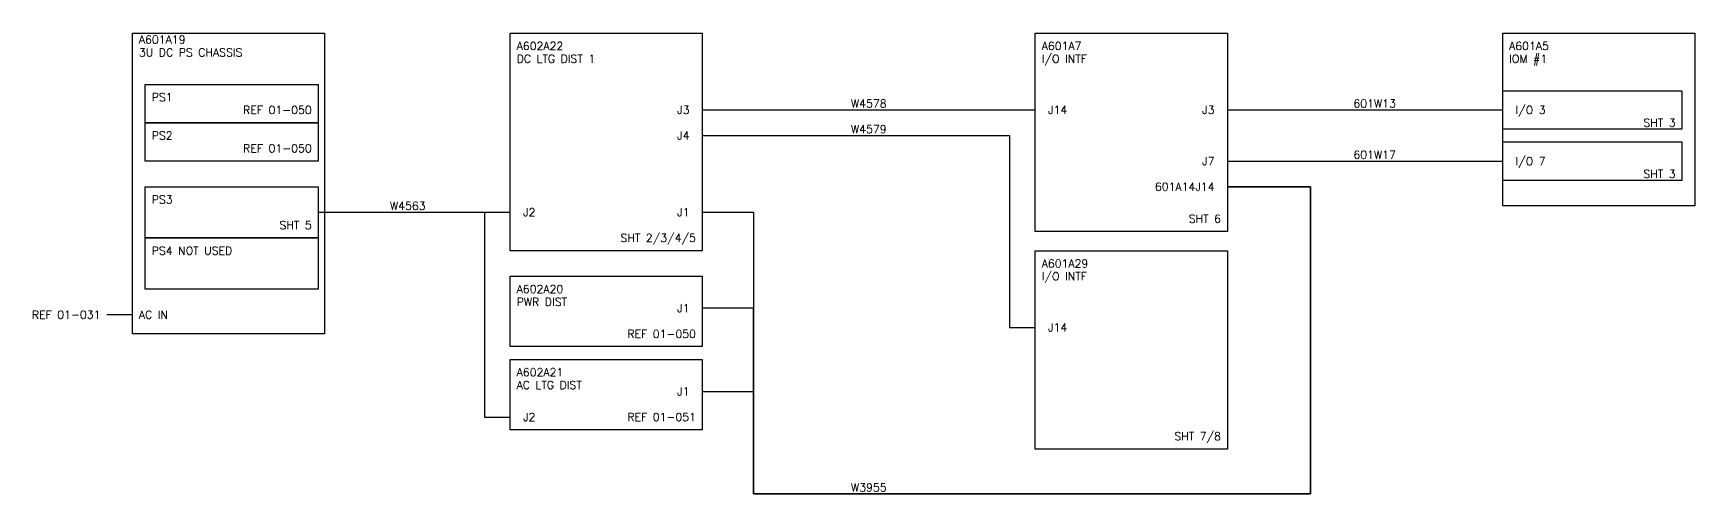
# Model space of a CAD drawing. Extents: x -29 to 207, y 0 to 19.
# Drawn here: x -29.15 to -3.2, y 8.8 to 16 of the extents above; entities that cross this region are included whole.
import ezdxf
from ezdxf.enums import TextEntityAlignment as Align

# ---------------------------------------------------------------- set-up
doc = ezdxf.new("R2010")
doc.units = 0
doc.header["$MEASUREMENT"] = 0
doc.layers.get('0').update_dxf_attribs({"linetype": 'CONTINUOUS'})
doc.styles.add('SCHEMATIC', font='romans.shx', dxfattribs={"height": 0.125})

msp = doc.modelspace()

# ---------------------------------------------------------------- linework, layer by layer
msp.add_line((-27.6, 11.6), (-28, 11.6))
for points in [[(-27.6, 16), (-24.6, 16), (-24.6, 11.3), (-27.6, 11.3)], [(-21.7, 16), (-18.7, 16), (-18.7, 12.6), (-21.7, 12.6)], [(-13.5, 16), (-10.5, 16), (-10.5, 12.9), (-13.5, 12.9)], [(-6.2, 16), (-3.2, 16), (-3.2, 13.3), (-6.2, 13.3)], [(-27.4, 15.2), (-24.7, 15.2), (-24.7, 14.6), (-27.4, 14.6)], [(-6.2, 15.1), (-3.4, 15.1), (-3.4, 14.5), (-6.2, 14.5)], [(-27.4, 14.6), (-24.7, 14.6), (-24.7, 14), (-27.4, 14)], [(-6.2, 14.3), (-3.4, 14.3), (-3.4, 13.7), (-6.2, 13.7)], [(-27.4, 13.6), (-24.7, 13.6), (-24.7, 12.8), (-27.4, 12.8)], [(-27.4, 12.8), (-24.7, 12.8), (-24.7, 12), (-27.4, 12)], [(-13.5, 12.6), (-10.5, 12.6), (-10.5, 9.5), (-13.5, 9.5)], [(-21.7, 12.2), (-18.7, 12.2), (-18.7, 11.1), (-21.7, 11.1)], [(-21.7, 10.9), (-18.7, 10.9), (-18.7, 9.8), (-21.7, 9.8)]]:
    msp.add_lwpolyline(points, close=True)
for points in [[(-18.7, 14.8), (-17, 14.8), (-15.2, 14.8), (-13.5, 14.8)], [(-10.5, 14.8), (-8.9, 14.8), (-8, 14.8), (-6.2, 14.8)], [(-18.7, 14.4), (-13.9, 14.4), (-13.9, 11.4), (-13.5, 11.4)], [(-10.5, 14), (-9, 14), (-8.4, 14), (-6.2, 14)], [(-18.7, 13.2), (-17.9, 13.2), (-17.9, 8.8), (-9.2, 8.8), (-9.2, 13.6), (-10.5, 13.6)], [(-10.5, 13.6), (-9.2, 13.6), (-9.2, 8.8), (-17.9, 8.8), (-17.9, 11.7), (-18.7, 11.7)], [(-18.7, 10.4), (-17.9, 10.4), (-17.9, 8.8), (-9.2, 8.8), (-9.2, 13.6), (-10.5, 13.6)], [(-24.7, 13.2), (-21.7, 13.2)], [(-24.7, 13.2), (-22.1, 13.2), (-22.1, 10), (-21.7, 10)]]:
    msp.add_lwpolyline(points)

# ---------------------------------------------------------------- texts
at = {"style": 'SCHEMATIC'}
for s, p in [('A601A19', (-27.5, 15.9)), ('A602A22', (-21.6, 15.8)), ('A601A7', (-13.4, 15.8)), ('A601A5', (-6.1, 15.8)), ('3U DC PS CHASSIS', (-27.5, 15.7)), ('DC LTG DIST 1', (-21.6, 15.6)), ('I/O INTF', (-13.4, 15.6)), ('IOM #1', (-6.1, 15.6)), ('PS1', (-27.3, 15)), ('J14', (-13.3, 14.8)), ('I/O 3', (-6, 14.8)), ('PS2', (-27.3, 14.4)), ('I/O 7', (-6, 14)), ('PS3', (-27.3, 13.4)), ('J2', (-21.5, 13.2)), ('PS4 NOT USED', (-27.3, 12.6)), ('A601A29', (-13.4, 12.4)), ('I/O INTF', (-13.4, 12.2)), ('A602A20', (-21.6, 12)), ('PWR DIST', (-21.6, 11.8)), ('AC IN', (-27.5, 11.6)), ('J14', (-13.3, 11.4)), ('A602A21', (-21.6, 10.7)), ('AC LTG DIST', (-21.6, 10.5)), ('J2', (-21.5, 10))]:
    msp.add_text(s, height=0.125, dxfattribs=at).set_placement(p, align=Align.MIDDLE_LEFT)
for s, p in [('REF 01-050', (-24.8, 14.8)), ('J3', (-18.9, 14.8)), ('SHT 3', (-3.5, 14.6)), ('J4', (-18.9, 14.4)), ('REF 01-050', (-24.8, 14.2)), ('SHT 3', (-3.5, 13.8)), ('J1', (-18.9, 13.2)), ('SHT 5', (-24.8, 13)), ('SHT 2/3/4/5', (-18.8, 12.8)), ('J1', (-18.9, 11.7)), ('REF 01-031', (-28.1, 11.6)), ('REF 01-050', (-18.8, 11.3)), ('J1', (-18.9, 10.4)), ('REF 01-051', (-18.8, 10))]:
    msp.add_text(s, height=0.125, dxfattribs=at).set_placement(p, align=Align.MIDDLE_RIGHT)
for s, p in [('W4578', (-16.1, 14.9)), ('601W13', (-8.2, 14.9)), ('W4579', (-16.1, 14.5)), ('601W17', (-8.2, 14.1)), ('W4563', (-23.3, 13.3)), ('W3955', (-16.1, 8.9))]:
    msp.add_text(s, height=0.125, dxfattribs=at).set_placement(p, align=Align.MIDDLE_CENTER)
for s, p in [('J3', (-10.7, 14.8)), ('J7', (-10.7, 14)), ('601A14J14', (-10.7, 13.6)), ('SHT 6', (-10.6, 13.1)), ('SHT 7/8', (-10.6, 9.7))]:
    msp.add_text(s, height=0.125, rotation=0, dxfattribs=at).set_placement(p, align=Align.MIDDLE_RIGHT)

doc.saveas('drawing.dxf')
